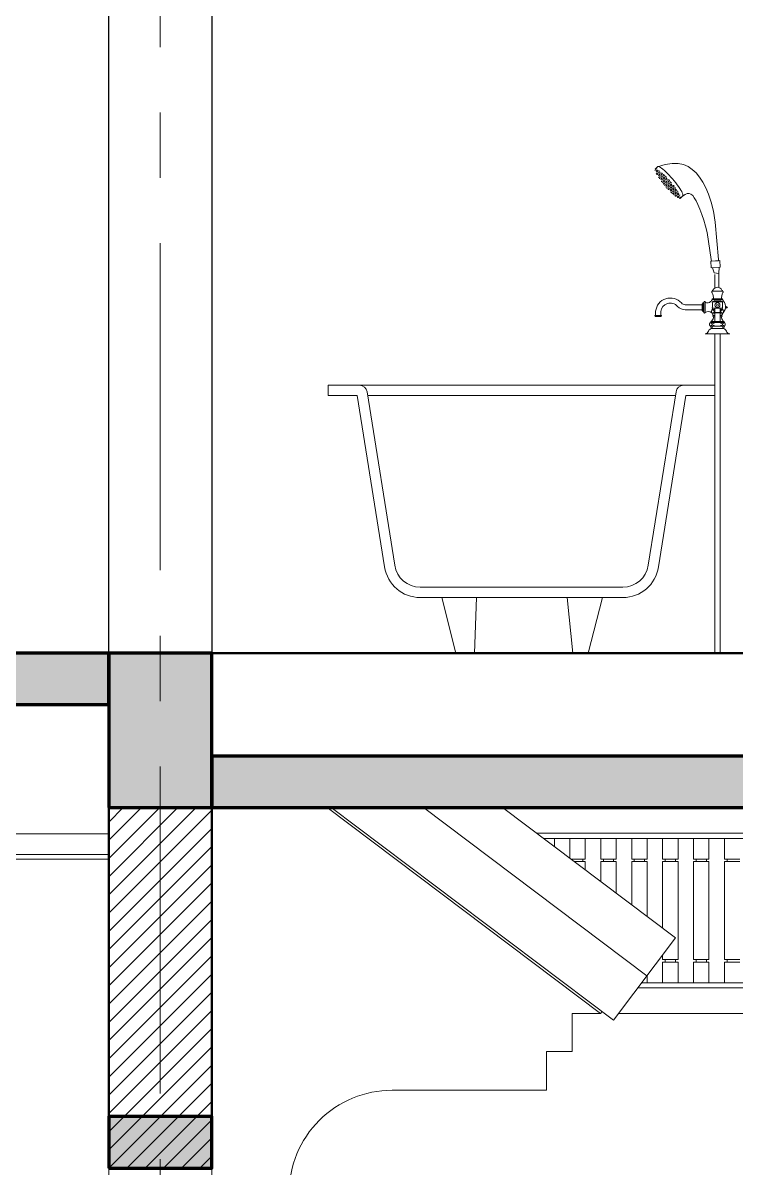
# Model space of a CAD drawing. Header units: inches. Extents: x 88947 to 296847, y 35049 to 161062.
# Drawn here: x 196004 to 197388, y 149508 to 151731 of the extents above; entities that cross this region are included whole.
import ezdxf
from ezdxf.xclip import XClip

# ---------------------------------------------------------------- set-up
doc = ezdxf.new("R2010")
doc.units = ezdxf.units.IN
doc.header["$MEASUREMENT"] = 0
doc.header["$XCLIPFRAME"] = 0
doc.linetypes.add('ACAD_ISO03W100', pattern=[30, 12, -18])
doc.linetypes.add('CENTER', pattern=[50.800000000000004, 31.75, -6.35, 6.35, -6.35])
for name, color, linetype, lineweight in [('HACTH', 8, 'Continuous', 5), ('HATCH', 8, 'Continuous', 5), ('KHUNG 1', 6, 'Continuous', 70), ('KY HIEU', 4, 'Continuous', 25), ('mb$0$CUA', 42, 'Continuous', 20), ('Net thay', 3, 'Continuous', 25), ('THAY', 3, 'Continuous', 18), ('TRUC', 252, 'ACAD_ISO03W100', 13), ('TUONG', 4, 'Continuous', 50), ('vdung', 56, 'Continuous', 9)]:
    doc.layers.add(name, color=color, linetype=linetype, lineweight=lineweight)
pattern_1 = [(45, (196170.0454866991, 149507.5263884084), (-17.67766952966369, 17.67766952966369), [])]

# ---------------------------------------------------------------- blocks, each defined once
blk = doc.blocks.new('A$C7B57405B')
at = {"layer": 'THAY'}
for p, q in [((0, 1.818989403545856e-10), (1500.000000010768, 4.656612873077393e-10)), ((1500.000000010768, 4.656612873077393e-10), (1500.000000011234, -59.99999999953434)), ((0, -49.9999999998181), (1500.000000010768, -49.99999999953434)), ((0, -59.9999999998181), (1500.000000010768, -59.99999999953434)), ((405.0000336960657, -59.99999999981577), (405.0000336960657, -100.0000000002814)), ((435.0000336979865, -59.99999999981577), (435.0000336979865, -100.0000000000486)), ((465.0000336979865, -59.99999999981577), (465.0000336979865, -100.0000000002814)), ((495.0000336999074, -59.99999999977211), (495.0000336999074, -100.0000000000049)), ((525.0000336999074, -59.99999999977211), (525.0000336999074, -100.0000000002378)), ((555.0000337018282, -59.99999999975029), (555.0000337018282, -99.99999999998312)), ((585.0000337018282, -59.99999999975029), (585.0000337018282, -100.0000000002159)), ((615.0000337037491, -59.9999999995029), (615.0000337037491, -99.99999999973573)), ((645.0000337037491, -59.9999999995029), (645.0000337037491, -99.99999999996857)), ((675.0000337056699, -59.9999999995029), (675.0000337056699, -99.99999999973573)), ((705.0000337056699, -59.9999999995029), (705.0000337056699, -99.99999999996857)), ((735.0000337075908, -59.99999999945925), (735.0000337075908, -99.99999999969208)), ((765.0000337075908, -59.99999999945925), (765.0000337075908, -99.99999999992491)), ((795.0000337095116, -59.99999999943742), (795.0000337095116, -99.99999999967025)), ((825.0000337095116, -59.99999999943742), (825.0000337095116, -99.99999999990308)), ((855.0000337114616, -59.99999999981577), (855.0000337114616, -100.0000000000486)), ((885.0000337114616, -59.99999999981577), (885.0000337114616, -100.0000000002814)), ((915.0000337133824, -59.99999999981577), (915.0000337133824, -100.0000000000486)), ((945.0000337133824, -59.99999999981577), (945.0000337133824, -100.0000000002814)), ((975.0000337153033, -59.99999999977211), (975.0000337153033, -100.0000000000049)), ((1005.000033715303, -59.99999999977211), (1005.000033715303, -100.0000000002378)), ((1035.000033717224, -59.99999999975029), (1035.000033717224, -99.99999999998312)), ((1065.000033717224, -59.99999999975029), (1065.000033717224, -100.0000000002159)), ((1095.000033719145, -59.99999999977211), (1095.000033719145, -100.0000000000049)), ((1125.000033719145, -59.99999999977211), (1125.000033719145, -100.0000000002378)), ((1155.000033721066, -59.99999999975029), (1155.000033721066, -99.99999999998312)), ((1185.000033721066, -59.99999999975029), (1185.000033721066, -100.0000000002159)), ((1215.000033722987, -59.99999999988125), (1215.000033722987, -100.0000000001141)), ((1245.000033722987, -59.99999999988125), (1245.000033722987, -100.0000000003469)), ((1275.000033724908, -59.99999999988125), (1275.000033724908, -100.0000000001141)), ((1305.000033724908, -59.99999999988125), (1305.000033724908, -100.0000000003469)), ((1335.000033726828, -59.9999999998376), (1335.000033726828, -100.0000000000704)), ((1365.000033726828, -59.9999999998376), (1365.000033726828, -100.0000000003033)), ((1395.000033728749, -59.99999999981577), (1395.000033728749, -100.0000000000486)), ((1425.000033728749, -59.99999999981577), (1425.000033728749, -100.0000000002814)), ((1455.00003373067, -59.99999999981577), (1455.00003373067, -100.0000000000486)), ((1485.00003373067, -59.99999999981577), (1485.00003373067, -100.0000000002814)), ((375.0000336960657, -100.0000000000486), (405.0000336960657, -100.0000000002814)), ((375.0000336960657, -105.0000000000486), (405.0000336960657, -105.0000000002814)), ((400.0000336960657, -100.0000000000486), (400.0000336965313, -105.0000000000486)), ((405.0000336960657, -105.0000000002814), (405.0000336960074, -294.9999999991828)), ((435.0000336979865, -100.0000000000486), (465.0000336979865, -100.0000000002814)), ((435.0000336979865, -105.0000000000486), (465.0000336979865, -105.0000000002814)), ((435.0000336979865, -105.0000000000486), (435.0000336979283, -294.9999999996484)), ((440.0000336979865, -100.0000000000486), (440.0000336979865, -105.0000000000486)), ((460.0000336979865, -100.0000000000486), (460.0000336984522, -105.0000000000486)), ((465.0000336979865, -105.0000000002814), (465.0000336979283, -294.9999999991828)), ((495.0000336999074, -100.0000000000049), (525.0000336999074, -100.0000000002378)), ((495.0000336999074, -105.0000000000049), (525.0000336999074, -105.0000000002378)), ((495.0000336999074, -105.0000000000049), (495.0000336998492, -294.9999999996048)), ((500.0000336999074, -100.0000000000049), (500.0000336999074, -105.0000000000049)), ((520.0000336999074, -100.0000000000049), (520.000033700373, -105.0000000000049)), ((525.0000336999074, -105.0000000002378), (525.0000336998492, -294.9999999991391)), ((555.0000337018282, -99.99999999998312), (585.0000337018282, -100.0000000002159)), ((555.0000337018282, -104.9999999999831), (585.0000337018282, -105.0000000002159)), ((555.0000337018282, -104.9999999999831), (555.00003370177, -294.9999999995829)), ((560.0000337018282, -99.99999999998312), (560.0000337018282, -104.9999999999831)), ((580.0000337018282, -99.99999999998312), (580.0000337022939, -104.9999999999831)), ((585.0000337018282, -105.0000000002159), (585.00003370177, -294.9999999991173)), ((615.0000337037491, -99.99999999973573), (645.0000337037491, -99.99999999996857)), ((615.0000337037491, -104.9999999997357), (645.0000337037491, -104.9999999999686)), ((615.0000337037491, -104.9999999997357), (615.0000337036909, -294.9999999993356)), ((620.0000337037491, -99.99999999973573), (620.0000337037491, -104.9999999997357)), ((640.0000337037491, -99.99999999973573), (640.0000337042147, -104.9999999997357)), ((645.0000337037491, -104.9999999999686), (645.0000337036909, -294.9999999988699)), ((675.0000337056699, -99.99999999973573), (705.0000337056699, -99.99999999996857)), ((675.0000337056699, -104.9999999997357), (705.0000337056699, -104.9999999999686)), ((675.0000337056699, -104.9999999997357), (675.0000337056117, -294.9999999993356)), ((680.0000337056699, -99.99999999973573), (680.0000337056699, -104.9999999997357)), ((700.0000337056699, -99.99999999973573), (700.0000337061356, -104.9999999997357)), ((705.0000337056699, -104.9999999999686), (705.0000337056117, -294.9999999988699)), ((735.0000337075908, -99.99999999969208), (765.0000337075908, -99.99999999992491)), ((735.0000337075908, -104.9999999996921), (765.0000337075908, -104.9999999999249)), ((735.0000337075908, -104.9999999996921), (735.0000337075326, -294.9999999992919)), ((740.0000337075908, -99.99999999969208), (740.0000337075908, -104.9999999996921)), ((760.0000337075908, -99.99999999969208), (760.0000337080564, -104.9999999996921)), ((765.0000337075908, -104.9999999999249), (765.0000337075326, -294.9999999988262)), ((795.0000337095116, -99.99999999967025), (825.0000337095116, -99.99999999990308)), ((795.0000337095116, -104.9999999996703), (825.0000337095116, -104.9999999999031)), ((795.0000337095116, -104.9999999996703), (795.0000337094534, -294.9999999992701)), ((800.0000337095116, -99.99999999967025), (800.0000337095116, -104.9999999996703)), ((820.0000337095116, -99.99999999967025), (820.0000337099773, -104.9999999996703)), ((825.0000337095116, -104.9999999999031), (825.0000337094534, -294.9999999988044)), ((855.0000337114616, -100.0000000000486), (885.0000337114616, -100.0000000002814)), ((855.0000337114616, -105.0000000000486), (885.0000337114616, -105.0000000002814)), ((855.0000337114616, -105.0000000000486), (855.0000337114034, -294.9999999996484)), ((860.0000337114616, -100.0000000000486), (860.0000337114616, -105.0000000000486)), ((880.0000337114616, -100.0000000000486), (880.0000337119272, -105.0000000000486)), ((885.0000337114616, -105.0000000002814), (885.0000337114034, -294.9999999991828)), ((915.0000337133824, -100.0000000000486), (945.0000337133824, -100.0000000002814)), ((915.0000337133824, -105.0000000000486), (945.0000337133824, -105.0000000002814)), ((915.0000337133824, -105.0000000000486), (915.0000337133242, -294.9999999996484)), ((920.0000337133824, -100.0000000000486), (920.0000337133824, -105.0000000000486)), ((940.0000337133824, -100.0000000000486), (940.0000337138481, -105.0000000000486)), ((945.0000337133824, -105.0000000002814), (945.0000337133242, -294.9999999991828)), ((975.0000337153033, -100.0000000000049), (1005.000033715303, -100.0000000002378)), ((975.0000337153033, -105.0000000000049), (1005.000033715303, -105.0000000002378)), ((975.0000337153033, -105.0000000000049), (975.0000337152451, -294.9999999996048)), ((980.0000337153033, -100.0000000000049), (980.0000337153033, -105.0000000000049)), ((1000.000033715303, -100.0000000000049), (1000.000033715769, -105.0000000000049)), ((1005.000033715303, -105.0000000002378), (1005.000033715245, -294.9999999991391)), ((1035.000033717224, -99.99999999998312), (1065.000033717224, -100.0000000002159)), ((1035.000033717224, -104.9999999999831), (1065.000033717224, -105.0000000002159)), ((1035.000033717224, -104.9999999999831), (1035.000033717166, -294.9999999995829)), ((1040.000033717224, -99.99999999998312), (1040.000033717224, -104.9999999999831)), ((1060.000033717224, -99.99999999998312), (1060.00003371769, -104.9999999999831)), ((1065.000033717224, -105.0000000002159), (1065.000033717166, -294.9999999991173)), ((1095.000033719145, -100.0000000000049), (1125.000033719145, -100.0000000002378)), ((1095.000033719145, -105.0000000000049), (1125.000033719145, -105.0000000002378)), ((1095.000033719145, -105.0000000000049), (1095.000033719087, -294.9999999996048)), ((1100.000033719145, -100.0000000000049), (1100.000033719145, -105.0000000000049)), ((1120.000033719145, -100.0000000000049), (1120.000033719611, -105.0000000000049)), ((1125.000033719145, -105.0000000002378), (1125.000033719087, -294.9999999991391)), ((1155.000033721066, -99.99999999998312), (1185.000033721066, -100.0000000002159)), ((1155.000033721066, -104.9999999999831), (1185.000033721066, -105.0000000002159)), ((1155.000033721066, -104.9999999999831), (1155.000033721008, -294.9999999995829)), ((1160.000033721066, -99.99999999998312), (1160.000033721066, -104.9999999999831)), ((1180.000033721066, -99.99999999998312), (1180.000033721532, -104.9999999999831)), ((1185.000033721066, -105.0000000002159), (1185.000033721008, -294.9999999991173)), ((1215.000033722987, -100.0000000001141), (1245.000033722987, -100.0000000003469)), ((1215.000033722987, -105.0000000001141), (1245.000033722987, -105.0000000003469)), ((1215.000033722987, -105.0000000001141), (1215.000033722928, -294.9999999997139)), ((1220.000033722987, -100.0000000001141), (1220.000033722987, -105.0000000001141)), ((1240.000033722987, -100.0000000001141), (1240.000033723452, -105.0000000001141)), ((1245.000033722987, -105.0000000003469), (1245.000033722928, -294.9999999992482)), ((1275.000033724908, -100.0000000001141), (1305.000033724908, -100.0000000003469)), ((1275.000033724908, -105.0000000001141), (1305.000033724908, -105.0000000003469)), ((1275.000033724908, -105.0000000001141), (1275.000033724849, -294.9999999997139)), ((1280.000033724908, -100.0000000001141), (1280.000033724908, -105.0000000001141)), ((1300.000033724908, -100.0000000001141), (1300.000033725373, -105.0000000001141)), ((1305.000033724908, -105.0000000003469), (1305.000033724849, -294.9999999992482)), ((1335.000033726828, -100.0000000000704), (1365.000033726828, -100.0000000003033)), ((1335.000033726828, -105.0000000000704), (1365.000033726828, -105.0000000003033)), ((1335.000033726828, -105.0000000000704), (1335.00003372677, -294.9999999996703)), ((1340.000033726828, -100.0000000000704), (1340.000033726828, -105.0000000000704)), ((1360.000033726828, -100.0000000000704), (1360.000033727294, -105.0000000000704)), ((1365.000033726828, -105.0000000003033), (1365.00003372677, -294.9999999992046)), ((1395.000033728749, -100.0000000000486), (1425.000033728749, -100.0000000002814)), ((1395.000033728749, -105.0000000000486), (1425.000033728749, -105.0000000002814)), ((1395.000033728749, -105.0000000000486), (1395.000033728691, -294.9999999996484)), ((1400.000033728749, -100.0000000000486), (1400.000033728749, -105.0000000000486)), ((1420.000033728749, -100.0000000000486), (1420.000033729215, -105.0000000000486)), ((1425.000033728749, -105.0000000002814), (1425.000033728691, -294.9999999991828)), ((1455.00003373067, -100.0000000000486), (1485.00003373067, -100.0000000002814)), ((1455.00003373067, -105.0000000000486), (1485.00003373067, -105.0000000002814)), ((1455.00003373067, -105.0000000000486), (1455.000033730612, -294.9999999996484)), ((1460.00003373067, -100.0000000000486), (1460.00003373067, -105.0000000000486)), ((1480.00003373067, -100.0000000000486), (1480.000033731136, -105.0000000000486)), ((1485.00003373067, -105.0000000002814), (1485.000033730612, -294.9999999991828)), ((375.0000336960074, -294.9999999994156), (405.0000336960074, -294.9999999991828)), ((375.0000336960074, -299.9999999994156), (405.0000336960074, -299.9999999991828)), ((400.0000336960074, -299.9999999994156), (400.0000336964731, -294.9999999994156)), ((405.0000336960074, -299.9999999991828), (405.0000336960074, -339.9999999998813)), ((435.0000336979283, -294.9999999994156), (465.0000336979283, -294.9999999991828)), ((435.0000336979283, -299.9999999994156), (465.0000336979283, -299.9999999991828)), ((435.0000336979283, -299.9999999996484), (435.0000336979283, -339.9999999998813)), ((440.0000336979283, -299.9999999994156), (440.0000336979283, -294.9999999994156)), ((460.0000336979283, -299.9999999994156), (460.000033698394, -294.9999999994156)), ((465.0000336979283, -299.9999999991828), (465.0000336979283, -339.9999999998813)), ((495.0000336998492, -294.9999999993719), (525.0000336998492, -294.9999999991391)), ((495.0000336998492, -299.9999999993719), (525.0000336998492, -299.9999999991391)), ((495.0000336998492, -299.9999999996048), (495.0000336998492, -339.9999999998376)), ((500.0000336998492, -299.9999999993719), (500.0000336998492, -294.9999999993719)), ((520.0000336998492, -299.9999999993719), (520.0000337003148, -294.9999999993719)), ((525.0000336998492, -299.9999999991391), (525.0000336998492, -339.9999999998376)), ((555.00003370177, -294.9999999993501), (585.00003370177, -294.9999999991173)), ((555.00003370177, -299.9999999993501), (585.00003370177, -299.9999999991173)), ((555.00003370177, -299.9999999995829), (555.00003370177, -339.9999999998158)), ((560.00003370177, -299.9999999993501), (560.00003370177, -294.9999999993501)), ((580.00003370177, -299.9999999993501), (580.0000337022357, -294.9999999993501)), ((585.00003370177, -299.9999999991173), (585.00003370177, -339.9999999998158)), ((615.0000337036909, -294.9999999991027), (645.0000337036909, -294.9999999988699)), ((615.0000337036909, -299.9999999991027), (645.0000337036909, -299.9999999988699)), ((615.0000337036909, -299.9999999993356), (615.0000337036909, -339.9999999995684)), ((620.0000337036909, -299.9999999991027), (620.0000337036909, -294.9999999991027)), ((640.0000337036909, -299.9999999991027), (640.0000337041565, -294.9999999991027)), ((645.0000337036909, -299.9999999988699), (645.0000337036909, -339.9999999995684)), ((675.0000337056117, -294.9999999991027), (705.0000337056117, -294.9999999988699)), ((675.0000337056117, -299.9999999991027), (705.0000337056117, -299.9999999988699)), ((675.0000337056117, -299.9999999993356), (675.0000337056117, -339.9999999995684)), ((680.0000337056117, -299.9999999991027), (680.0000337056117, -294.9999999991027)), ((700.0000337056117, -299.9999999991027), (700.0000337060774, -294.9999999991027)), ((705.0000337056117, -299.9999999988699), (705.0000337056117, -339.9999999995684)), ((735.0000337075326, -294.9999999990591), (765.0000337075326, -294.9999999988262)), ((735.0000337075326, -299.9999999990591), (765.0000337075326, -299.9999999988262)), ((735.0000337075326, -299.9999999992919), (735.0000337075326, -339.9999999995247)), ((740.0000337075326, -299.9999999990591), (740.0000337075326, -294.9999999990591)), ((760.0000337075326, -299.9999999990591), (760.0000337079982, -294.9999999990591)), ((765.0000337075326, -299.9999999988262), (765.0000337075326, -339.9999999995247)), ((795.0000337094534, -294.9999999990372), (825.0000337094534, -294.9999999988044)), ((795.0000337094534, -299.9999999990372), (825.0000337094534, -299.9999999988044)), ((795.0000337094534, -299.9999999992701), (795.0000337094534, -339.9999999995029)), ((800.0000337094534, -299.9999999990372), (800.0000337094534, -294.9999999990372)), ((820.0000337094534, -299.9999999990372), (820.0000337099191, -294.9999999990372)), ((825.0000337094534, -299.9999999988044), (825.0000337094534, -339.9999999995029)), ((855.0000337114034, -294.9999999994156), (885.0000337114034, -294.9999999991828)), ((855.0000337114034, -299.9999999994156), (885.0000337114034, -299.9999999991828)), ((855.0000337114034, -299.9999999996484), (855.0000337114034, -339.9999999998813)), ((860.0000337114034, -299.9999999994156), (860.0000337114034, -294.9999999994156)), ((880.0000337114034, -299.9999999994156), (880.000033711869, -294.9999999994156)), ((885.0000337114034, -299.9999999991828), (885.0000337114034, -339.9999999998813)), ((915.0000337133242, -294.9999999994156), (945.0000337133242, -294.9999999991828)), ((915.0000337133242, -299.9999999994156), (945.0000337133242, -299.9999999991828)), ((915.0000337133242, -299.9999999996484), (915.0000337133242, -339.9999999998813)), ((920.0000337133242, -299.9999999994156), (920.0000337133242, -294.9999999994156)), ((940.0000337133242, -299.9999999994156), (940.0000337137899, -294.9999999994156)), ((945.0000337133242, -299.9999999991828), (945.0000337133242, -339.9999999998813)), ((975.0000337152451, -294.9999999993719), (1005.000033715245, -294.9999999991391)), ((975.0000337152451, -299.9999999993719), (1005.000033715245, -299.9999999991391)), ((975.0000337152451, -299.9999999996048), (975.0000337152451, -339.9999999998376)), ((980.0000337152451, -299.9999999993719), (980.0000337152451, -294.9999999993719)), ((1000.000033715245, -299.9999999993719), (1000.000033715711, -294.9999999993719)), ((1005.000033715245, -299.9999999991391), (1005.000033715245, -339.9999999998376)), ((1035.000033717166, -294.9999999993501), (1065.000033717166, -294.9999999991173)), ((1035.000033717166, -299.9999999993501), (1065.000033717166, -299.9999999991173)), ((1035.000033717166, -299.9999999995829), (1035.000033717166, -339.9999999998158)), ((1040.000033717166, -299.9999999993501), (1040.000033717166, -294.9999999993501)), ((1060.000033717166, -299.9999999993501), (1060.000033717632, -294.9999999993501)), ((1065.000033717166, -299.9999999991173), (1065.000033717166, -339.9999999998158)), ((1095.000033719087, -294.9999999993719), (1125.000033719087, -294.9999999991391)), ((1095.000033719087, -299.9999999993719), (1125.000033719087, -299.9999999991391)), ((1095.000033719087, -299.9999999996048), (1095.000033719087, -339.9999999998376)), ((1100.000033719087, -299.9999999993719), (1100.000033719087, -294.9999999993719)), ((1120.000033719087, -299.9999999993719), (1120.000033719552, -294.9999999993719)), ((1125.000033719087, -299.9999999991391), (1125.000033719087, -339.9999999998376)), ((1155.000033721008, -294.9999999993501), (1185.000033721008, -294.9999999991173)), ((1155.000033721008, -299.9999999993501), (1185.000033721008, -299.9999999991173)), ((1155.000033721008, -299.9999999995829), (1155.000033721008, -339.9999999998158)), ((1160.000033721008, -299.9999999993501), (1160.000033721008, -294.9999999993501)), ((1180.000033721008, -299.9999999993501), (1180.000033721473, -294.9999999993501)), ((1185.000033721008, -299.9999999991173), (1185.000033721008, -339.9999999998158)), ((1215.000033722928, -294.9999999994811), (1245.000033722928, -294.9999999992482)), ((1215.000033722928, -299.9999999994811), (1245.000033722928, -299.9999999992482)), ((1215.000033722928, -299.9999999997139), (1215.000033722928, -339.9999999999467)), ((1220.000033722928, -299.9999999994811), (1220.000033722928, -294.9999999994811)), ((1240.000033722928, -299.9999999994811), (1240.000033723394, -294.9999999994811)), ((1245.000033722928, -299.9999999992482), (1245.000033722928, -339.9999999999467)), ((1275.000033724849, -294.9999999994811), (1305.000033724849, -294.9999999992482)), ((1275.000033724849, -299.9999999994811), (1305.000033724849, -299.9999999992482)), ((1275.000033724849, -299.9999999997139), (1275.000033724849, -339.9999999999467)), ((1280.000033724849, -299.9999999994811), (1280.000033724849, -294.9999999994811)), ((1300.000033724849, -299.9999999994811), (1300.000033725315, -294.9999999994811)), ((1305.000033724849, -299.9999999992482), (1305.000033724849, -339.9999999999467)), ((1335.00003372677, -294.9999999994374), (1365.00003372677, -294.9999999992046)), ((1335.00003372677, -299.9999999994374), (1365.00003372677, -299.9999999992046)), ((1335.00003372677, -299.9999999996703), (1335.00003372677, -339.9999999999031)), ((1340.00003372677, -299.9999999994374), (1340.00003372677, -294.9999999994374)), ((1360.00003372677, -299.9999999994374), (1360.000033727236, -294.9999999994374)), ((1365.00003372677, -299.9999999992046), (1365.00003372677, -339.9999999999031)), ((1395.000033728691, -294.9999999994156), (1425.000033728691, -294.9999999991828)), ((1395.000033728691, -299.9999999994156), (1425.000033728691, -299.9999999991828)), ((1395.000033728691, -299.9999999996484), (1395.000033728691, -339.9999999998813)), ((1400.000033728691, -299.9999999994156), (1400.000033728691, -294.9999999994156)), ((1420.000033728691, -299.9999999994156), (1420.000033729157, -294.9999999994156)), ((1425.000033728691, -299.9999999991828), (1425.000033728691, -339.9999999998813)), ((1455.000033730612, -294.9999999994156), (1485.000033730612, -294.9999999991828)), ((1455.000033730612, -299.9999999994156), (1485.000033730612, -299.9999999991828)), ((1455.000033730612, -299.9999999996484), (1455.000033730612, -339.9999999998813)), ((1460.000033730612, -299.9999999994156), (1460.000033730612, -294.9999999994156)), ((1480.000033730612, -299.9999999994156), (1480.000033731078, -294.9999999994156)), ((1485.000033730612, -299.9999999991828), (1485.000033730612, -339.9999999998813)), ((0, -339.9999999998181), (1500.000000010768, -339.9999999995343)), ((0, -349.9999999998181), (1500.000000010768, -349.9999999995343)), ((1500.000000011234, -339.9999999995343), (1500.000000010768, -399.9999999995343)), ((0, -399.9999999998181), (1500.000000010768, -399.9999999995343))]:
    blk.add_line(p, q, dxfattribs=at)
blk = doc.blocks.new('Horizontal Faucet-Side')
for p, q in [((0.5031523051638942, 0.1145113463016969), (-0.5031522667577519, 0.1145113463016969)), ((0.5000000192030711, -0.9325480030192921), (-0.4999999807969289, -0.9325480030192921)), ((-0.4763891324237193, -0.6393586687004245), (0.4763891708298615, -0.6393586687004245)), ((-0.4763891324237193, -0.7018586687004245), (0.4763891708298615, -0.7018586687004245)), ((0.4439128465428439, -0.8907961109312055), (-0.4439128081367016, -0.8907961109312055)), ((0.3927986637891081, -0.9325480030192921), (-0.3927986253838753, -0.9325480030192921)), ((1.181390582870335, -0.9431335032541028), (1.181390582870335, -1.943133503254103)), ((1.306390582870335, -0.9431335032541028), (1.306390582870335, -1.943133503254103)), ((1.431390582870335, -1.068133503254103), (1.431390582870335, -1.818133503254103)), ((-0.8514540171772751, -1.380633503254103), (-0.8514540171772751, -1.505633503254103)), ((-0.8131602727944482, -1.380633503254103), (-0.8131602727944482, -1.505633503254103)), ((-0.7770153965575446, -1.380633503254103), (-0.8131602727944482, -1.380633503254103)), ((-0.7672767241110705, -1.505633503254103), (-0.8131602727944482, -1.505633503254103)), ((-0.577984219078644, -1.80160926347753), (-0.577984219078644, -1.905557420885998)), ((0.5000000192030711, -1.531536635806333), (-0.4999999807969289, -1.531536635806333)), ((-0.4529842190786439, -1.67660926347753), (-0.2499999807969289, -1.67660926347753)), ((-0.4529842190786439, -2.030557420885998), (-0.2610858733278292, -2.030557420885998)), ((-0.4271205610148172, -1.67660926347753), (-0.3280206380004529, -1.67660926347753)), ((-0.3202330751264526, -1.80160926347753), (-0.3202330751264526, -1.905557420885998)), ((0.2610859117339714, -1.972952134257866), (-0.2610858733278292, -1.972952134257866)), ((-0.2610858733278292, -1.972952134257866), (-0.2610858733278292, -2.839574451059434)), ((-0.2499999807969289, -1.603656707221035), (-0.2499999807969289, -1.972952134257866)), ((0.2500000192030711, -1.960590839583347), (-0.2499999807969289, -1.960590839583347)), ((0.2500000192030711, -1.603656707221035), (0.2500000192030711, -1.972952134257866)), ((0.2500000192030711, -1.67660926347753), (0.4181419897877277, -1.67660926347753)), ((0.2610859117339714, -1.972952134257866), (0.2610859117339714, -2.839574451059434)), ((0.2610859117339714, -2.030557420885998), (0.4530180392521288, -2.030557420885998)), ((0.311254503899363, -1.80160926347753), (0.311254503899363, -1.905557420885998)), ((0.3280206764065952, -1.67660926347753), (0.4530180392521288, -1.67660926347753)), ((0.5780180392521288, -1.80160926347753), (0.5780180392521288, -1.905557420885998)), ((1.493890582870335, -1.130633503254103), (1.493890582870335, -1.755633503254103)), ((1.493890582869426, -1.193133503254103), (3.12738116073524, -1.193133503254103)), ((1.493890582869426, -1.693133503254103), (3.12738116073524, -1.693133503254103)), ((5.500000019203071, -1.862963387516174), (5.500000019203071, -2.228473415317239)), ((6.000000019203071, -1.834768891915701), (6.000000019203071, -2.228473415317239)), ((-0.759633789619329, -3.041119584062017), (-0.759633789619329, -3.145067741470484)), ((-0.634633789619329, -2.916119584062017), (0.6436462194269552, -2.916119584062017)), ((-0.634633789619329, -3.270067741470484), (0.6436462194269552, -3.270067741470484)), ((-0.6087701315555023, -2.839574451059889), (0.6087701699616446, -2.839574451059434)), ((-0.6087701315555023, -2.916119584062017), (0.6087701699625541, -2.916119584062017)), ((-0.5123151298921584, -3.493054598060553), (-0.5123151298921584, -3.270067741470484)), ((-0.5018826456680472, -3.041119584062017), (-0.5018826456680472, -3.145067741470484)), ((-0.378698067129335, -2.253544277476067), (-0.2610858733278292, -2.253544277476067)), ((-0.378698067129335, -2.378544277476067), (-0.2610858733278292, -2.378544277476067)), ((0.2610859117339714, -2.253544277476067), (0.3786981055354772, -2.253544277476067)), ((0.2610859117339714, -2.378544277476067), (0.3786981055354772, -2.378544277476067)), ((0.5018826840741895, -3.041119584062017), (0.5018826840741895, -3.145067741470484)), ((0.5123151682983007, -3.493054598060553), (0.5123151682983007, -3.270067741470484)), ((0.7686462194269552, -3.041119584062017), (0.7686462194269552, -3.145067741470484)), ((5.500000019203071, -2.228473415317239), (6.000000019203071, -2.228473415317239)), ((5.500000019203071, -2.353473415317239), (6.000000019203071, -2.353473415317239)), ((-0.5746761456421154, -3.493054598060553), (0.5746761840482577, -3.493054598060553)), ((-0.5746761456421154, -3.493054598060553), (0.5746761840482577, -3.493054598060553))]:
    blk.add_line(p, q)
for radius in [0.2398604285759802, 0.1057243576089141]:
    blk.add_circle((1.920307113323361e-08, -1.234502002797853), radius)
for centre, radius, start, end in [((-0.4784578343660542, 0.04211456847042427), 0.07649253840398273, 108.8344319171526, 251.1655680828474), ((-0.3190082062737929, 0.08036083767228774), 0.1872839882403735, 128.8603281535601, 169.493555409338), ((0, 0), 0.4916392502692263, 27.39244432161407, 152.6075459501645), ((0.3190082446799352, 0.08036083767228774), 0.1872839882403735, 10.50644459066199, 51.13967184643994), ((0.4784578727721964, 0.04211456847042427), 0.07649253840398273, 288.8344319171526, 71.16556808284734), ((0.1397135826919111, -1.380870517536096), 0.9168640283225791, 132.2190900036698, 220.7078378274697), ((-0.4763891324237193, -0.6706086687004245), 0.03124999999998579, 90, 270), ((-2.090505024115373, -0.6501145642041593), 1.704077734259974, 0.3616451860645389, 21.32974017353592), ((1.920307113323361e-08, -1.545672087573621), 0.7911517825677984, 50.80290720338743, 129.197092796613), ((-2.15172342914957, -1.232042319413267), 1.678656366082281, 349.7226579517657, 10.27734204823428), ((2.090505062521515, -0.6501145642041593), 1.704077734259998, 158.6702598264641, 179.6383548139355), ((2.151723467555712, -1.232042319413267), 1.678656366082281, 169.7226579517657, 190.2773420482343), ((0.4763891708298615, -0.6706086687004245), 0.03124999999998579, 270, 90), ((0.05065342791840521, -1.299009801544344), 0.7333760278657743, 33.17547340486986, 54.51323086915873), ((0.9505932818419751, -0.6057769844446739), 0.4087503088012625, 225.5769400193633, 304.3773854496669), ((1.243890582870335, -0.9431335032541028), 0.0625, 0, 180), ((1.368890582870335, -1.068133503254103), 0.0625, 0, 180), ((1.462640582870335, -1.130633503254103), 0.03125, 0, 180), ((3.12738116073524, -0.6931335032541028), 0.5, 270, 318.2959577660069), ((4.572203418598292, -1.98060603885051), 1.435225280617597, 5.832045731933736, 138.2959577660069), ((4.572203418598292, -1.98060603885051), 0.9352252806175969, 7.226420522755616, 138.2959577659888), ((-0.8643864419063902, -1.485248518356002), 0.1054113323801593, 82.95289358005498, 156.4511850961238), ((-0.8643864419063902, -1.401018488151749), 0.1054113323801763, 203.5488149038761, 277.047106419945), ((-0.8323071449858617, -1.380633503254103), 0.01914687219117184, 0, 180), ((-0.8323071449858617, -1.505633503254103), 0.01914687219117184, 180, 0), ((-0.4529842190786439, -1.80160926347753), 0.125, 90, 180), ((-0.4529842190786439, -1.905557420885998), 0.125, 180, 270), ((0.1469691954252994, -1.721446257644857), 0.747966826557536, 199.8702254255765, 225.348329367331), ((-1.322837450419684, -1.156080251750609), 0.9597359449429782, 324.5132596950235, 336.9703141163353), ((-0.6699338069911391, -2.221506746219802), 0.5464471592749147, 50.21165329696973, 74.06778271730033), ((-0.6699338069911391, -1.485659938143726), 0.5464471592748604, 285.9322172826996, 309.7883467030302), ((-0.004489285613999527, -2.137885825942249), 0.4612765624646341, 122.1570537306381, 133.1962946802994), ((-0.004489285613999527, -1.56928085842128), 0.4612765624645744, 226.8037053197006, 237.8429462689282), ((-0.3200907339351033, -1.601413724167287), 0.0701266329469827, 358.1670960194038, 85.16497100576241), ((0.3200907723412456, -1.601413724167287), 0.0701266329469827, 94.83502899423762, 181.8329039805962), ((-0.004489285613999527, -2.137885825942249), 0.4612765624646341, 46.80370531970062, 56.51583103358642), ((-0.004489285613999527, -1.56928085842128), 0.4612765624645744, 303.4841689669157, 313.1962946802994), ((0.6745086267319493, -2.260726675159731), 0.5854420171667503, 105.3059207350112, 128.3510777894355), ((0.6745086267319493, -1.446440009203798), 0.5854420171666606, 231.6489222105644, 254.6940792649888), ((-0.1469691570191571, -1.721446257644857), 0.747966826557536, 314.651670632669, 340.1297745744235), ((1.322837488825826, -1.156080251750609), 0.9597359449429764, 203.0296858836647, 215.4867403049765), ((0.4530180392521288, -1.80160926347753), 0.125, 0, 90), ((0.4530180392521288, -1.905557420885998), 0.125, 270, 359.999999999974), ((0.8936761299873979, -2.376966121167243), 0.5205673316328047, 56.44796874806323, 131.9153105358796), ((1.243890582870335, -1.943133503254103), 0.0625, 180, 0), ((1.368890582870335, -1.818133503254103), 0.0625, 180, 0), ((1.462640582870335, -1.755633503254103), 0.03125, 180, 0), ((3.12738116073524, -0.6931335032541028), 1, 270, 318.2959577660069), ((-0.634633789619329, -3.041119584062017), 0.125, 90, 180), ((-0.634633789619329, -3.145067741470484), 0.125, 180, 270), ((-0.8515833775318242, -3.461017066804288), 0.5464471592749147, 50.21165329696973, 74.06778271730033), ((-0.8515833775318242, -2.725170258728213), 0.5464471592748604, 285.9322172826996, 309.7883467030302), ((-0.2097095372937474, -3.147815074671598), 0.502385264233699, 191.8050333289903, 223.408929309156), ((-0.6087701315555023, -2.877847017560725), 0.03827256650121313, 90, 270), ((-0.2097095372937474, -3.147815074671598), 0.502385264233699, 129.6910077207693, 142.1530541400037), ((-1.139952257892219, -2.2979343437637), 0.7655102248616706, 322.7559578321598, 353.9554204068895), ((1.920307113323361e-08, -3.986164421254216), 1.070044837192035, 62.02867805594534, 117.9713219440547), ((1.920307113323361e-08, -2.20002290427783), 1.070044837192035, 242.0286780559452, 297.9713219440547), ((-0.378698067129335, -2.316044277476067), 0.0625, 90, 270), ((0.3786981055354772, -2.316044277476067), 0.0625, 270, 90), ((1.139952296298361, -2.2979343437637), 0.7655102248616701, 186.0445795931105, 217.2440421678401), ((0.8651368069058663, -3.500236995743762), 0.5854420171667503, 105.3059207350112, 128.3510777894355), ((0.8651368069058663, -2.685950329788284), 0.5854420171666606, 231.6489222105644, 254.6940792649888), ((0.2097095756998897, -3.147815074671598), 0.5023852642336953, 37.84694585999634, 50.30899227923073), ((0.2097095756998897, -3.147815074671598), 0.5023852642336953, 316.5910706908439, 348.4745362894848), ((0.6087701699616446, -2.877847017560725), 0.03827256650121313, 270, 90), ((0.6436462194269552, -3.041119584062017), 0.125, 0, 90), ((0.6436462194269552, -3.145067741470484), 0.125, 270, 359.999999999974), ((5.500000019203071, -2.290973415317239), 0.0625, 90, 270), ((6.000000019203071, -2.290973415317239), 0.0625, 270, 90), ((-1.165863568401619, -3.723398853624531), 0.2857821138100589, 265.6580121480536, 349.6402745336439), ((-0.368351485216408, -4.03161331271167), 0.576728146205997, 110.9620976337576, 153.5568146368077), ((0.3683515236225503, -4.03161331271167), 0.576728146205997, 26.44318536319234, 69.03790236624242), ((1.165863606807761, -3.723398853624531), 0.2857821138100589, 190.3597254663561, 274.3419878519464)]:
    blk.add_arc(centre, radius, start, end)
blk = doc.blocks.new('A$C4BEF14F7')
h = blk.add_hatch()
h.set_pattern_fill('HEX', color=256, scale=12, style=0)
h.set_pattern_definition([(7.016477563892661e-15, (-25102.52324965782, -26589.08822614077), (0, 2.598076212), [1.5, -3]), (120, (-25102.52324965782, -26589.08822614077), (-2.250000000560045, -1.299038106), [1.499999999999993, -2.999999999999985]), (59.99999999999999, (-25101.02324965782, -26589.08822614077), (-2.250000000560045, 1.299038106000001), [1.499999999999996, -2.999999999999991])])
edge = h.paths.add_edge_path()
edge.add_ellipse((-99.10388569172937, 174.2389852889173), major_axis=(-24.4082919237226, 28.42839364840339), ratio=0.1882660283595627, start_angle=181.5573489237674, end_angle=359.9999999999624)
edge.add_ellipse((-99.10388569172937, 174.2389852889173), major_axis=(-24.4082919237226, 28.42839364840339), ratio=0.1882660283595627, start_angle=359.9999999999624, end_angle=540.0000000002893)
edge.add_line((-74.69559376803227, 145.8105916405475), (-74.55915280652698, 145.9459799914912))
for p, q in [((-123.5121776154847, 202.6673789373308), (-118.9922993250657, 207.1523874082632)), ((-74.69559376803227, 145.8105916405184), (-70.17571547767147, 150.2956001114508))]:
    blk.add_line(p, q)
for points in [[(-118.9922993250657, 207.1523874082632), (-103.8203677980346, 211.5058295229246), (-90.49447736667935, 213.5621696850139), (-78.80104017729172, 213.4886444932636), (-68.52646837604698, 211.452490546435), (-59.4571741092368, 207.6209444432316), (-51.37956952303648, 202.1612427824293), (-44.0800667636795, 195.2406221627607), (-37.34507797728293, 187.0263191829436), (-31.00827108079102, 177.5931607043021), (-25.09233707329258, 166.6463346382225), (-19.66722272452898, 153.7986191586533), (-14.80287480412517, 138.6627924395725), (-10.56924008193891, 120.8516326549288), (-7.036265327595174, 99.97791797865648), (-0.7028012992232107, 27.34471024916274), (-0.6895465218112804, 27.15048701607157)], [(-70.17571547767147, 150.2956001114508), (-65.43168043793412, 153.3977494537539), (-61.23471653740853, 155.0857903131546), (-57.46323762100656, 155.3292758594471), (-53.99565753375646, 154.0977592624549), (-50.71039012045367, 151.360793691958), (-47.48584922612645, 147.0879323177942), (-44.20044869568665, 141.2487283097435), (-40.73260237416252, 133.8127348376001), (-37.00823536561802, 124.814307781664), (-33.14331781194778, 114.5470138639357), (-29.30133111402392, 103.369222516907), (-25.6457566730096, 91.6393031730695), (-22.34007588983513, 79.71562526490015), (-14.59982723358553, 27.30899085567216)], [(-14.59982723358553, 27.30899085567216), (-14.31183626491111, 23.78501977746782), (-0.5067095686681569, 24.91322194528766), (-0.6895465218112804, 27.15048701607157)], [(-12.34726573259104, 11.17349130590446), (-8.898952712188475, 1.358074474119348), (0, 0), (1.022760905441828, 12.26613560890837)]]:
    blk.add_lwpolyline(points)
blk.add_lwpolyline([(-14.58961296087364, 10.99023902147019), (2.757406277698465, 12.40789676130225), (1.720553077117074, 25.0952414660569), (-15.62646616145503, 23.67758372622484)], close=True)
blk.add_ellipse((-94.58400740136858, 178.7239937598642), major_axis=(-24.40829192374555, 28.42839364838597), ratio=0.1882660283596934, start_param=3.141592653586178, end_param=6.310366173503296)
blk = doc.blocks.new('A$C2751138E')
at = {"linetype": 'Continuous', "ltscale": 3}
for p, q in [((-973.7588401005778, 520.0000333531643), (-973.7588401005778, 500.0000333531643)), ((-913.3698037122376, 520.0000333531643), (-284.147876488918, 520.0000333531643)), ((-897.3812229229661, 500.0000333531643), (-300.1364572781895, 500.0000333531643)), ((-753.5571827213571, 107.6243698985782), (-726.1615194731567, 3.335316432639956e-05)), ((-686.0687135935877, 107.6243698985782), (-690.2866778908356, 3.335316432639956e-05)), ((-510.3172287173511, 107.6243698985782), (-499.0691753001302, 3.335316432639956e-05)), ((-441.422622865939, 107.6243698985782), (-469.7651730252546, 3.335316432639956e-05))]:
    blk.add_line(p, q, dxfattribs=at)
for points in [[(-223.7588401005778, 520.0000333531643), (-284.147876488918, 520.0000333531643, 0.3685549200807803), (-298.9601771946764, 507.3655666549748), (-352.783874884859, 170.3367898150755, -0.3719920061288675), (-402.2499357400229, 127.6243698985782), (-795.2677444611036, 127.6243698985782, -0.3719920061288667), (-844.7338053162675, 170.3367898150755), (-898.5575030064501, 507.3655666549748, 0.3685549200807803), (-913.3698037122376, 520.0000333531643), (-973.7588401005778, 520.0000333531643)], [(-223.7588401005778, 500.0000333531643), (-279.8830202220997, 500.0000333531643), (-333.0166732898797, 167.2921208357147, -0.3714592793588116), (-402.2499357400229, 107.6243698985782), (-795.2677444611036, 107.6243698985782, -0.3714592779443447), (-864.5010068568226, 167.2921204950253), (-917.6346599790268, 500.0000333531643), (-973.7588401005778, 500.0000333531643)]]:
    blk.add_lwpolyline(points, format="xyb", dxfattribs=at)
at = {"layer": 'vdung'}
for p, q in [((-223.7588401005778, 708.4989540338865), (-223.7588401005778, 734.9719505411922)), ((-215.9426644118503, 709.6515749702521), (-215.9426644118503, 736.8211283423589)), ((-223.7588401005778, 3.067543730139732e-08), (-223.7588401005778, 620.0000333531643)), ((-213.3154043993272, 3.067543730139732e-08), (-213.3154043993272, 620.0000333531643))]:
    blk.add_line(p, q, dxfattribs=at)
blk.add_lwpolyline([(-194.7871222499234, 620.0000333531643), (-242.2871222499816, 620.0000333531643)], dxfattribs=at)
blk.add_blockref('A$C4BEF14F7', (-215.9426644118503, 736.8211283423589), dxfattribs=at)
at = {"layer": 'vdung', "xscale": -20, "yscale": 20, "zscale": 20}
blk.add_blockref('Horizontal Faucet-Side', (-218.5371218658693, 700.1672483477741), dxfattribs=at)

msp = doc.modelspace()

# ---------------------------------------------------------------- hatches: boundary and pattern name
at = {"layer": 'HACTH'}
h = msp.add_hatch(dxfattribs=at)
h.set_pattern_fill('ANSI31', color=256, scale=200, style=0)
h.set_pattern_definition(pattern_1)
h.paths.add_polyline_path([(196170.0454866991, 150207.5263884084), (196370.0454866991, 150207.5263884084), (196370.0456178838, 149507.5263884084), (196170.0456178838, 149507.5263884084)])
h = msp.add_hatch(dxfattribs=at)
h.set_pattern_fill('ANSI31', color=256, scale=200, style=0)
h.set_pattern_definition(pattern_1)
h.paths.add_polyline_path([(196170.0454866991, 150207.5263884084), (196370.0454866991, 150207.5263884084), (196370.0456178838, 149507.5263884084), (196170.0456178838, 149507.5263884084)])
h = msp.add_hatch(dxfattribs=at)
h.set_pattern_fill('ANSI31', color=256, scale=200, style=0)
h.set_pattern_definition(pattern_1)
h.paths.add_polyline_path([(196170.0454866991, 150207.5263884084), (196370.0454866991, 150207.5263884084), (196370.0456178838, 149507.5263884084), (196170.0456178838, 149507.5263884084)])
h = msp.add_hatch(dxfattribs=at)
h.set_pattern_fill('ANSI31', color=256, scale=200, style=0)
h.set_pattern_definition(pattern_1)
h.paths.add_polyline_path([(196170.0454866991, 150207.5263884084), (196370.0454866991, 150207.5263884084), (196370.0456178838, 149507.5263884084), (196170.0456178838, 149507.5263884084)])

# ---------------------------------------------------------------- linework, layer by layer
at = {"layer": 'HATCH'}
for points in [[(192420.0454865095, 150156.5262455283), (196170.0454866991, 150156.5268506674)], [(192420.0454932332, 150116.5262455283), (196170.0454934228, 150116.5268506674)]]:
    msp.add_lwpolyline(points, dxfattribs=at)
at = {"layer": 'KHUNG 1'}
for points in [[(191170.0454866991, 150407.526388419), (196170.0454866991, 150407.5263883863), (196170.0454866991, 150507.5263883863), (191170.0454866991, 150507.526388419)], [(196170.0454866991, 150207.5263884084), (196370.0454866991, 150207.5263884084), (196370.0454866991, 150507.5263884084), (196170.0454866991, 150507.5263884084)], [(196370.0454866991, 150207.5263884084), (197570.0454865655, 150207.5263884193), (197570.0454865655, 150307.5263884193), (196370.0454866991, 150307.5263884084)], [(196170.0456178838, 149507.5263884084), (196370.0456178838, 149507.5263884084), (196370.0456178838, 149607.5263884084), (196170.0456178838, 149607.5263884084)]]:
    msp.add_lwpolyline(points, close=True, dxfattribs=at)
for points in [[(191170.0454866991, 150507.526388419), (196170.0454866991, 150507.5263883863), (191170.0454866991, 150407.526388419), (196170.0454866991, 150407.5263883863)], [(196170.0454866991, 150507.5263884084), (196370.0454866991, 150507.5263884084), (196170.0454866991, 150207.5263884084), (196370.0454866991, 150207.5263884084)], [(196370.0454866991, 150307.5263884084), (197570.0454865655, 150307.5263884193), (196370.0454866991, 150207.5263884084), (197570.0454865655, 150207.5263884193)], [(196170.0456178838, 149607.5263884084), (196370.0456178838, 149607.5263884084), (196170.0456178838, 149507.5263884084), (196370.0456178838, 149507.5263884084)]]:
    msp.add_solid(points, dxfattribs=at)
at = {"layer": 'mb$0$CUA'}
msp.add_lwpolyline([(196170.0456178838, 149507.5263884084), (196370.0454866991, 149507.5263884084), (196370.0454866991, 147107.5263884084), (196170.0456178838, 147107.5263884084)], close=True, dxfattribs=at)
at = {"layer": 'Net thay'}
msp.add_lwpolyline([(196170.0454866809, 152907.5260746326), (196370.0454866991, 152907.5260746326), (196370.0454866991, 150507.5263884084), (196170.0454866809, 150507.5263884084)], close=True, dxfattribs=at)
at = {"layer": 'THAY'}
for points in [[(197124.5837051752, 149807.6380696914), (196593.9139825923, 150207.5263884106)], [(197149.5837051752, 149794.9603671862), (196602.0901031327, 150207.5263884107)], [(197214.5407228176, 149881.0117434592), (196781.2411540491, 150207.5263884125)], [(197149.5491929724, 149794.9146473755), (197270.0454863614, 149954.541309101), (196934.3229469119, 150207.526388414)], [(197270.0454863614, 149954.541309101), (196934.3229469119, 150207.526388414)], [(192420.0454947461, 150107.5262455283), (196170.0454949357, 150107.5268506674)], [(197124.5837051752, 149807.6380696914), (197127.5449433221, 149811.5677654398)], [(197124.5837051752, 149807.6380696914), (197069.5917305734, 149807.6380696914), (197069.5917305734, 149733.7061525091), (197019.5917978757, 149733.7061525091), (197019.5917978757, 149658.7061525091), (196720.0455536637, 149658.7061525091)]]:
    msp.add_lwpolyline(points, dxfattribs=at)
msp.add_lwpolyline([(196370.0454553109, 149320.2497585732), (196520.0455541209, 149320.2497599975), (196520.0455536637, 149458.7061525091, -0.4142135633309985), (196720.0455536637, 149658.7061525091)], format="xyb", dxfattribs=at)
at = {"layer": 'TRUC', "linetype": 'CENTER', "ltscale": 20}
for points in [[(196270.0454866991, 157399.0905156675), (196270.0454866991, 145872.0584534237)], [(201443.3935616275, 150507.5263884084), (184968.0195265564, 150507.5263884084)]]:
    msp.add_lwpolyline(points, dxfattribs=at)
at = {"layer": 'TUONG'}
msp.add_lwpolyline([(196370.0454866991, 150507.5263884084), (197570.04548657, 150507.5263883777)], dxfattribs=at)
msp.add_lwpolyline([(196170.0454866991, 150207.5263884084), (196370.0454866991, 150207.5263884084), (196370.0456178838, 149507.5263884084), (196170.0456178838, 149507.5263884084)], close=True, dxfattribs=at)

# ---------------------------------------------------------------- block references
at = {"layer": 'KY HIEU', "extrusion": (0, 0, -1)}
ref = msp.add_blockref('A$C7B57405B', (-197770.0454864042, 150207.5263883777), dxfattribs=dict(at, zscale=-1))
XClip(ref).set_block_clipping_path([(0, 2.0372681319713593e-10), (-271.79306191031355, 2.0372681319713593e-10), (-271.79306191031355, -552.6301433375047), (630.2069380896864, -552.6301433375047), (620.4962934318755, -412.6117410022125), (500.00000004278263, -252.9850792766083), (835.7225394923007, 3.629247657954693e-08)])
at = {"layer": 'vdung'}
msp.add_blockref('A$C2751138E', (197570.0454864042, 150507.5263884084), dxfattribs=at)

doc.saveas('drawing.dxf')
